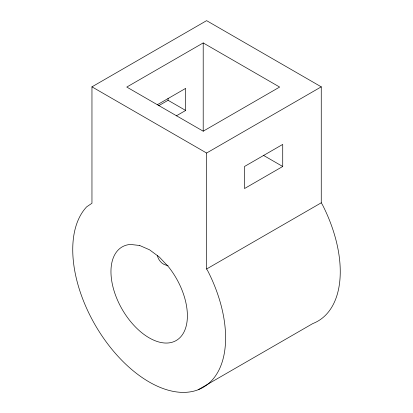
<?xml version="1.0" encoding="UTF-8"?>
<svg xmlns="http://www.w3.org/2000/svg" width="413" height="413" viewBox="0 0 413 413"><rect width="100%" height="100%" fill="white"/><g stroke="black" fill="none" stroke-linecap="round" stroke-linejoin="round"><path stroke-width="0.62" d="M157.332 104.737L185.674 88.377L185.674 110.452L176.258 115.888M321.257 86.844L206.608 153.032L206.608 268.997L207.847 271.031A108.092 62.409 60 0 1 203.088 387.409A108.092 62.409 60 0 1 99.9 332.739A108.092 62.409 60 0 1 86.673 206.836L91.96 203.258L91.96 86.844L206.608 20.65L321.257 86.844L321.257 202.804L322.496 204.838A108.092 62.409 60 0 1 312.806 323.56L198.163 389.748M203.206 42.931L126.776 87.06L203.206 131.189L279.642 87.06L203.206 42.931L203.206 131.189M158.664 105.728L168.076 100.292L185.674 110.452M282.724 166.485L244.511 188.55L244.511 166.485L282.724 144.411L282.724 166.485L263.22 155.226M206.608 268.997L321.257 202.804M168.096 265.373C162.748 265.389 158.36 260.469 157.374 255.44M91.96 86.844L206.608 153.032M168.076 98.402L168.076 100.292M139.651 245.482L130.394 244.444A54.046 31.202 60 0 0 119.662 304.711A54.046 31.202 60 0 0 178.209 339.176A54.046 31.202 60 0 0 168.607 266.943L159.428 257.129L149.552 249.808L139.651 245.482"/></g></svg>
